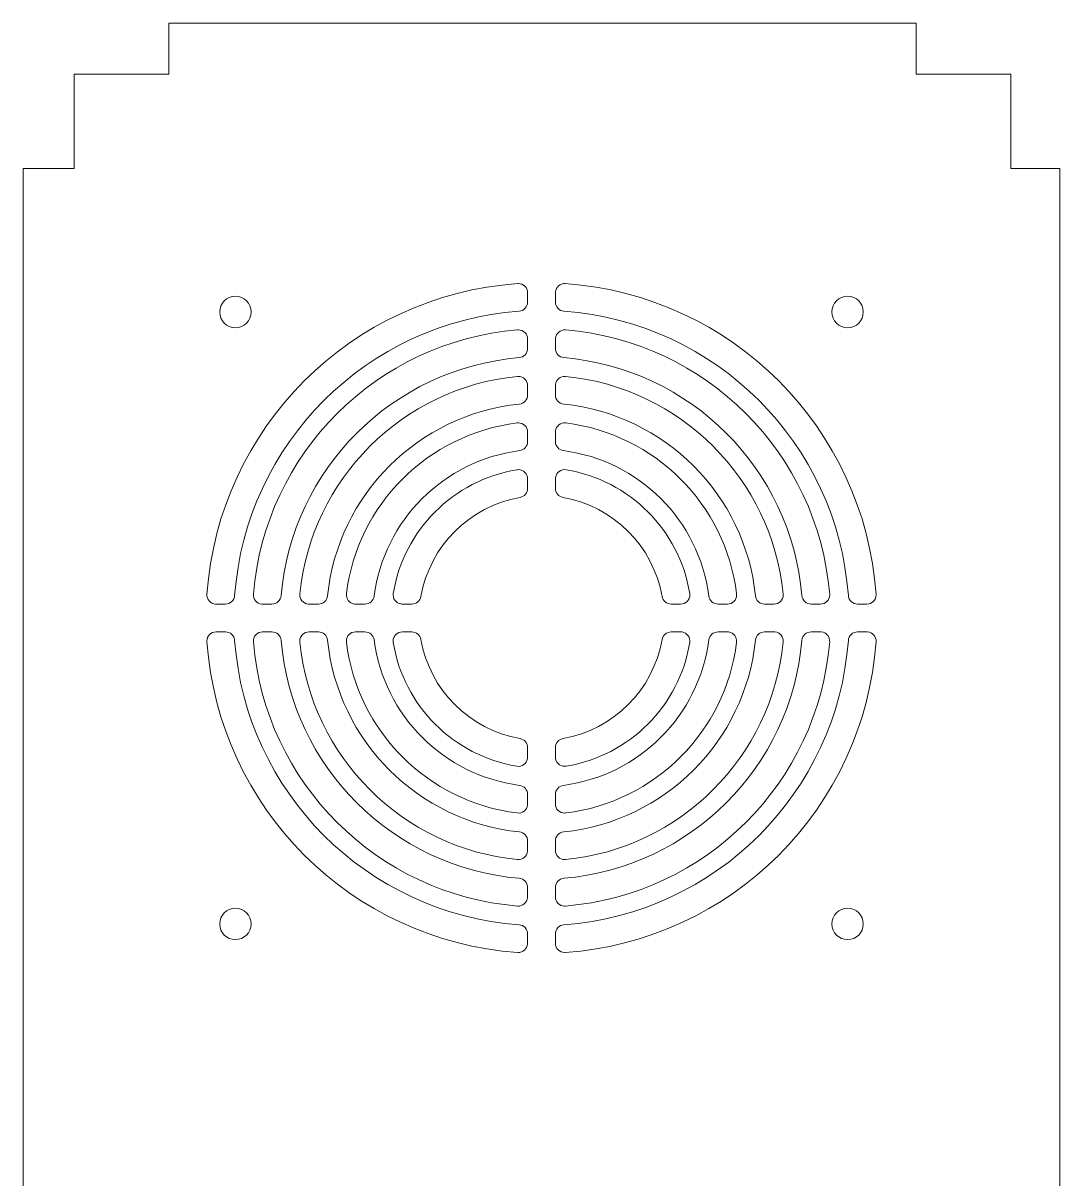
# Model space of a CAD drawing. Header units: millimetres. Extents: x 0 to 186, y -330 to 127.
# Drawn here: x -0.1 to 185.8, y -80.1 to 127.2 of the extents above; entities that cross this region are included whole.
import ezdxf

# ---------------------------------------------------------------- set-up
doc = ezdxf.new("R2010")
doc.units = ezdxf.units.MM
doc.header["$MEASUREMENT"] = 0
doc.layers.add('Layer 1', color=7, linetype='Continuous')

# ---------------------------------------------------------------- blocks, each defined once
blk = doc.blocks.new('block 3')
at = {"layer": 'Layer 1', "color": 7, "lineweight": 9}
blk.add_open_spline([(144.9, 75.36), (144.9, 76.91), (146.16, 78.17), (147.71, 78.17), (149.27, 78.17), (150.53, 76.91), (150.53, 75.36), (150.53, 73.8), (149.27, 72.54), (147.71, 72.54), (146.16, 72.54), (144.9, 73.8), (144.9, 75.36), (144.9, 75.36), (144.9, 75.36), (144.9, 75.36)], degree=3, knots=[0, 0, 0, 0, 1, 1, 1, 2, 2, 2, 3, 3, 3, 4, 4, 4, 5, 5, 5, 5], dxfattribs=at)
blk = doc.blocks.new('block 4')
at = {"layer": 'Layer 1', "color": 7, "lineweight": 9}
blk.add_open_spline([(35.12, 75.36), (35.12, 76.91), (36.38, 78.17), (37.94, 78.17), (39.49, 78.17), (40.75, 76.91), (40.75, 75.36), (40.75, 73.8), (39.49, 72.54), (37.94, 72.54), (36.38, 72.54), (35.12, 73.8), (35.12, 75.36), (35.12, 75.36), (35.12, 75.36), (35.12, 75.36)], degree=3, knots=[0, 0, 0, 0, 1, 1, 1, 2, 2, 2, 3, 3, 3, 4, 4, 4, 5, 5, 5, 5], dxfattribs=at)
blk = doc.blocks.new('block 5')
at = {"layer": 'Layer 1', "color": 7, "lineweight": 9}
blk.add_open_spline([(35.12, -34.42), (35.12, -32.86), (36.38, -31.6), (37.94, -31.6), (39.49, -31.6), (40.75, -32.86), (40.75, -34.42), (40.75, -35.97), (39.49, -37.23), (37.94, -37.23), (36.38, -37.23), (35.12, -35.97), (35.12, -34.42), (35.12, -34.42), (35.12, -34.42), (35.12, -34.42)], degree=3, knots=[0, 0, 0, 0, 1, 1, 1, 2, 2, 2, 3, 3, 3, 4, 4, 4, 5, 5, 5, 5], dxfattribs=at)
blk = doc.blocks.new('block 6')
at = {"layer": 'Layer 1', "color": 7, "lineweight": 9}
blk.add_open_spline([(144.9, -34.42), (144.9, -32.86), (146.16, -31.6), (147.71, -31.6), (149.27, -31.6), (150.53, -32.86), (150.53, -34.42), (150.53, -35.97), (149.27, -37.23), (147.71, -37.23), (146.16, -37.23), (144.9, -35.97), (144.9, -34.42), (144.9, -34.42), (144.9, -34.42), (144.9, -34.42)], degree=3, knots=[0, 0, 0, 0, 1, 1, 1, 2, 2, 2, 3, 3, 3, 4, 4, 4, 5, 5, 5, 5], dxfattribs=at)
blk = doc.blocks.new('block 7')
at = {"layer": 'Layer 1', "color": 7, "lineweight": 9}
blk.add_open_spline([(88.56, 80.46), (58.7, 78.34), (34.95, 54.59), (32.83, 24.74)], degree=3, dxfattribs=at)
blk = doc.blocks.new('block 8')
at = {"layer": 'Layer 1', "color": 7, "lineweight": 9}
blk.add_open_spline([(88.8, 75.49), (61.5, 73.49), (39.8, 51.79), (37.8, 24.5)], degree=3, dxfattribs=at)
blk = doc.blocks.new('block 9')
at = {"layer": 'Layer 1', "color": 7, "lineweight": 9}
blk.add_open_spline([(88.54, 72.14), (63.29, 70.05), (43.25, 50.01), (41.15, 24.76)], degree=3, dxfattribs=at)
blk = doc.blocks.new('block 10')
at = {"layer": 'Layer 1', "color": 7, "lineweight": 9}
blk.add_open_spline([(88.82, 67.17), (66.1, 65.22), (48.08, 47.2), (46.13, 24.48)], degree=3, dxfattribs=at)
blk = doc.blocks.new('block 11')
at = {"layer": 'Layer 1', "color": 7, "lineweight": 9}
blk.add_open_spline([(88.51, 63.81), (67.87, 61.75), (51.54, 45.42), (49.49, 24.78)], degree=3, dxfattribs=at)
blk = doc.blocks.new('block 12')
at = {"layer": 'Layer 1', "color": 7, "lineweight": 9}
blk.add_open_spline([(88.85, 58.83), (70.69, 56.95), (56.34, 42.6), (54.46, 24.45)], degree=3, dxfattribs=at)
blk = doc.blocks.new('block 13')
at = {"layer": 'Layer 1', "color": 7, "lineweight": 9}
blk.add_open_spline([(88.47, 55.45), (72.45, 53.46), (59.84, 40.84), (57.84, 24.82)], degree=3, dxfattribs=at)
blk = doc.blocks.new('block 14')
at = {"layer": 'Layer 1', "color": 7, "lineweight": 9}
blk.add_open_spline([(88.89, 50.49), (75.29, 48.7), (64.59, 38), (62.81, 24.4)], degree=3, dxfattribs=at)
blk = doc.blocks.new('block 15')
at = {"layer": 'Layer 1', "color": 7, "lineweight": 9}
blk.add_open_spline([(88.4, 47.06), (77.04, 45.17), (68.13, 36.26), (66.24, 24.89)], degree=3, dxfattribs=at)
blk = doc.blocks.new('block 16')
at = {"layer": 'Layer 1', "color": 7, "lineweight": 9}
blk.add_open_spline([(88.97, 42.1), (79.9, 40.49), (72.81, 33.39), (71.19, 24.33)], degree=3, dxfattribs=at)
blk = doc.blocks.new('block 17')
at = {"layer": 'Layer 1', "color": 7, "lineweight": 9}
blk.add_open_spline([(88.8, 75.49), (89.66, 75.55), (90.34, 76.28), (90.34, 77.15)], degree=3, dxfattribs=at)
blk = doc.blocks.new('block 18')
at = {"layer": 'Layer 1', "color": 7, "lineweight": 9}
blk.add_open_spline([(90.34, 78.81), (90.34, 79.73), (89.59, 80.47), (88.68, 80.47), (88.64, 80.47), (88.6, 80.47), (88.56, 80.46)], degree=3, knots=[0, 0, 0, 0, 1, 1, 1, 2, 2, 2, 2], dxfattribs=at)
blk = doc.blocks.new('block 19')
at = {"layer": 'Layer 1', "color": 7, "lineweight": 9}
blk.add_open_spline([(90.34, 70.49), (90.34, 71.4), (89.59, 72.15), (88.68, 72.15), (88.63, 72.15), (88.58, 72.14), (88.54, 72.14)], degree=3, knots=[0, 0, 0, 0, 1, 1, 1, 2, 2, 2, 2], dxfattribs=at)
blk = doc.blocks.new('block 20')
at = {"layer": 'Layer 1', "color": 7, "lineweight": 9}
blk.add_open_spline([(88.82, 67.17), (89.68, 67.24), (90.34, 67.96), (90.34, 68.82)], degree=3, dxfattribs=at)
blk = doc.blocks.new('block 21')
at = {"layer": 'Layer 1', "color": 7, "lineweight": 9}
blk.add_open_spline([(32.83, 24.74), (32.76, 23.82), (33.45, 23.03), (34.37, 22.96), (34.41, 22.96), (34.45, 22.96), (34.48, 22.96)], degree=3, knots=[0, 0, 0, 0, 1, 1, 1, 2, 2, 2, 2], dxfattribs=at)
blk = doc.blocks.new('block 22')
at = {"layer": 'Layer 1', "color": 7, "lineweight": 9}
blk.add_open_spline([(36.15, 22.96), (37.02, 22.96), (37.74, 23.63), (37.8, 24.5)], degree=3, dxfattribs=at)
blk = doc.blocks.new('block 23')
at = {"layer": 'Layer 1', "color": 7, "lineweight": 9}
blk.add_open_spline([(41.15, 24.76), (41.08, 23.84), (41.76, 23.04), (42.67, 22.96), (42.72, 22.96), (42.76, 22.96), (42.81, 22.96)], degree=3, knots=[0, 0, 0, 0, 1, 1, 1, 2, 2, 2, 2], dxfattribs=at)
blk = doc.blocks.new('block 24')
at = {"layer": 'Layer 1', "color": 7, "lineweight": 9}
blk.add_open_spline([(44.47, 22.96), (45.33, 22.96), (46.05, 23.62), (46.13, 24.48)], degree=3, dxfattribs=at)
blk = doc.blocks.new('block 25')
at = {"layer": 'Layer 1', "color": 7, "lineweight": 9}
blk.add_open_spline([(49.49, 24.78), (49.4, 23.87), (50.06, 23.06), (50.98, 22.97), (51.03, 22.96), (51.09, 22.96), (51.14, 22.96)], degree=3, knots=[0, 0, 0, 0, 1, 1, 1, 2, 2, 2, 2], dxfattribs=at)
blk = doc.blocks.new('block 26')
at = {"layer": 'Layer 1', "color": 7, "lineweight": 9}
blk.add_open_spline([(52.81, 22.96), (53.66, 22.96), (54.37, 23.6), (54.46, 24.45)], degree=3, dxfattribs=at)
blk = doc.blocks.new('block 27')
at = {"layer": 'Layer 1', "color": 7, "lineweight": 9}
blk.add_open_spline([(57.84, 24.82), (57.73, 23.91), (58.38, 23.08), (59.28, 22.97), (59.35, 22.96), (59.42, 22.96), (59.49, 22.96)], degree=3, knots=[0, 0, 0, 0, 1, 1, 1, 2, 2, 2, 2], dxfattribs=at)
blk = doc.blocks.new('block 28')
at = {"layer": 'Layer 1', "color": 7, "lineweight": 9}
blk.add_open_spline([(61.16, 22.96), (62, 22.96), (62.7, 23.58), (62.81, 24.4)], degree=3, dxfattribs=at)
blk = doc.blocks.new('block 29')
at = {"layer": 'Layer 1', "color": 7, "lineweight": 9}
blk.add_open_spline([(66.24, 24.89), (66.09, 23.99), (66.7, 23.13), (67.6, 22.98), (67.69, 22.97), (67.78, 22.96), (67.87, 22.96)], degree=3, knots=[0, 0, 0, 0, 1, 1, 1, 2, 2, 2, 2], dxfattribs=at)
blk = doc.blocks.new('block 30')
at = {"layer": 'Layer 1', "color": 7, "lineweight": 9}
blk.add_open_spline([(69.56, 22.96), (70.36, 22.96), (71.05, 23.54), (71.19, 24.33)], degree=3, dxfattribs=at)
blk = doc.blocks.new('block 31')
at = {"layer": 'Layer 1', "color": 7, "lineweight": 9}
blk.add_open_spline([(88.97, 42.1), (89.76, 42.24), (90.34, 42.93), (90.34, 43.74)], degree=3, dxfattribs=at)
blk = doc.blocks.new('block 32')
at = {"layer": 'Layer 1', "color": 7, "lineweight": 9}
blk.add_open_spline([(90.34, 45.42), (90.34, 46.34), (89.59, 47.08), (88.68, 47.08), (88.58, 47.08), (88.49, 47.07), (88.4, 47.06)], degree=3, knots=[0, 0, 0, 0, 1, 1, 1, 2, 2, 2, 2], dxfattribs=at)
blk = doc.blocks.new('block 33')
at = {"layer": 'Layer 1', "color": 7, "lineweight": 9}
blk.add_open_spline([(88.89, 50.49), (89.72, 50.59), (90.34, 51.3), (90.34, 52.13)], degree=3, dxfattribs=at)
blk = doc.blocks.new('block 34')
at = {"layer": 'Layer 1', "color": 7, "lineweight": 9}
blk.add_open_spline([(90.34, 53.8), (90.34, 54.72), (89.59, 55.46), (88.68, 55.46), (88.61, 55.46), (88.54, 55.46), (88.47, 55.45)], degree=3, knots=[0, 0, 0, 0, 1, 1, 1, 2, 2, 2, 2], dxfattribs=at)
blk = doc.blocks.new('block 35')
at = {"layer": 'Layer 1', "color": 7, "lineweight": 9}
blk.add_open_spline([(88.85, 58.83), (89.69, 58.92), (90.34, 59.64), (90.34, 60.49)], degree=3, dxfattribs=at)
blk = doc.blocks.new('block 36')
at = {"layer": 'Layer 1', "color": 7, "lineweight": 9}
blk.add_open_spline([(90.34, 62.15), (90.34, 63.07), (89.59, 63.81), (88.68, 63.81), (88.62, 63.81), (88.57, 63.81), (88.51, 63.81)], degree=3, knots=[0, 0, 0, 0, 1, 1, 1, 2, 2, 2, 2], dxfattribs=at)
blk = doc.blocks.new('block 37')
at = {"layer": 'Layer 1', "color": 7, "lineweight": 9}
blk.add_open_spline([(152.82, 24.74), (150.7, 54.59), (126.95, 78.34), (97.09, 80.46)], degree=3, dxfattribs=at)
blk = doc.blocks.new('block 38')
at = {"layer": 'Layer 1', "color": 7, "lineweight": 9}
blk.add_open_spline([(147.85, 24.5), (145.85, 51.79), (124.14, 73.49), (96.85, 75.49)], degree=3, dxfattribs=at)
blk = doc.blocks.new('block 39')
at = {"layer": 'Layer 1', "color": 7, "lineweight": 9}
blk.add_open_spline([(144.5, 24.76), (142.4, 50.01), (122.36, 70.05), (97.11, 72.14)], degree=3, dxfattribs=at)
blk = doc.blocks.new('block 40')
at = {"layer": 'Layer 1', "color": 7, "lineweight": 9}
blk.add_open_spline([(139.52, 24.48), (137.57, 47.2), (119.55, 65.22), (96.83, 67.17)], degree=3, dxfattribs=at)
blk = doc.blocks.new('block 41')
at = {"layer": 'Layer 1', "color": 7, "lineweight": 9}
blk.add_open_spline([(136.16, 24.78), (134.11, 45.42), (117.78, 61.75), (97.14, 63.81)], degree=3, dxfattribs=at)
blk = doc.blocks.new('block 42')
at = {"layer": 'Layer 1', "color": 7, "lineweight": 9}
blk.add_open_spline([(131.19, 24.45), (129.31, 42.6), (114.96, 56.95), (96.8, 58.83)], degree=3, dxfattribs=at)
blk = doc.blocks.new('block 43')
at = {"layer": 'Layer 1', "color": 7, "lineweight": 9}
blk.add_open_spline([(127.81, 24.82), (125.81, 40.84), (113.2, 53.46), (97.18, 55.45)], degree=3, dxfattribs=at)
blk = doc.blocks.new('block 44')
at = {"layer": 'Layer 1', "color": 7, "lineweight": 9}
blk.add_open_spline([(122.84, 24.4), (121.06, 38), (110.36, 48.7), (96.76, 50.49)], degree=3, dxfattribs=at)
blk = doc.blocks.new('block 45')
at = {"layer": 'Layer 1', "color": 7, "lineweight": 9}
blk.add_open_spline([(119.41, 24.89), (117.52, 36.26), (108.61, 45.17), (97.25, 47.06)], degree=3, dxfattribs=at)
blk = doc.blocks.new('block 46')
at = {"layer": 'Layer 1', "color": 7, "lineweight": 9}
blk.add_open_spline([(114.46, 24.33), (112.84, 33.39), (105.75, 40.49), (96.68, 42.1)], degree=3, dxfattribs=at)
blk = doc.blocks.new('block 47')
at = {"layer": 'Layer 1', "color": 7, "lineweight": 9}
blk.add_open_spline([(147.85, 24.5), (147.91, 23.63), (148.63, 22.96), (149.5, 22.96)], degree=3, dxfattribs=at)
blk = doc.blocks.new('block 48')
at = {"layer": 'Layer 1', "color": 7, "lineweight": 9}
blk.add_open_spline([(151.16, 22.96), (152.08, 22.96), (152.82, 23.7), (152.82, 24.62), (152.82, 24.66), (152.82, 24.7), (152.82, 24.74)], degree=3, knots=[0, 0, 0, 0, 1, 1, 1, 2, 2, 2, 2], dxfattribs=at)
blk = doc.blocks.new('block 49')
at = {"layer": 'Layer 1', "color": 7, "lineweight": 9}
blk.add_open_spline([(142.84, 22.96), (143.76, 22.96), (144.5, 23.7), (144.5, 24.62), (144.5, 24.66), (144.5, 24.71), (144.5, 24.76)], degree=3, knots=[0, 0, 0, 0, 1, 1, 1, 2, 2, 2, 2], dxfattribs=at)
blk = doc.blocks.new('block 50')
at = {"layer": 'Layer 1', "color": 7, "lineweight": 9}
blk.add_open_spline([(139.52, 24.48), (139.6, 23.62), (140.31, 22.96), (141.18, 22.96)], degree=3, dxfattribs=at)
blk = doc.blocks.new('block 51')
at = {"layer": 'Layer 1', "color": 7, "lineweight": 9}
blk.add_open_spline([(97.09, 80.46), (96.18, 80.53), (95.38, 79.84), (95.32, 78.93), (95.32, 78.89), (95.31, 78.85), (95.31, 78.81)], degree=3, knots=[0, 0, 0, 0, 1, 1, 1, 2, 2, 2, 2], dxfattribs=at)
blk = doc.blocks.new('block 52')
at = {"layer": 'Layer 1', "color": 7, "lineweight": 9}
blk.add_open_spline([(95.31, 77.15), (95.31, 76.28), (95.99, 75.55), (96.85, 75.49)], degree=3, dxfattribs=at)
blk = doc.blocks.new('block 53')
at = {"layer": 'Layer 1', "color": 7, "lineweight": 9}
blk.add_open_spline([(97.11, 72.14), (96.2, 72.22), (95.4, 71.54), (95.32, 70.62), (95.32, 70.58), (95.31, 70.53), (95.31, 70.49)], degree=3, knots=[0, 0, 0, 0, 1, 1, 1, 2, 2, 2, 2], dxfattribs=at)
blk = doc.blocks.new('block 54')
at = {"layer": 'Layer 1', "color": 7, "lineweight": 9}
blk.add_open_spline([(95.31, 68.82), (95.31, 67.96), (95.97, 67.24), (96.83, 67.17)], degree=3, dxfattribs=at)
blk = doc.blocks.new('block 55')
at = {"layer": 'Layer 1', "color": 7, "lineweight": 9}
blk.add_open_spline([(97.14, 63.81), (96.23, 63.9), (95.41, 63.23), (95.32, 62.32), (95.32, 62.26), (95.31, 62.21), (95.31, 62.15)], degree=3, knots=[0, 0, 0, 0, 1, 1, 1, 2, 2, 2, 2], dxfattribs=at)
blk = doc.blocks.new('block 56')
at = {"layer": 'Layer 1', "color": 7, "lineweight": 9}
blk.add_open_spline([(95.31, 60.49), (95.31, 59.64), (95.96, 58.92), (96.8, 58.83)], degree=3, dxfattribs=at)
blk = doc.blocks.new('block 57')
at = {"layer": 'Layer 1', "color": 7, "lineweight": 9}
blk.add_open_spline([(97.18, 55.45), (96.27, 55.56), (95.44, 54.92), (95.33, 54.01), (95.32, 53.94), (95.31, 53.87), (95.31, 53.8)], degree=3, knots=[0, 0, 0, 0, 1, 1, 1, 2, 2, 2, 2], dxfattribs=at)
blk = doc.blocks.new('block 58')
at = {"layer": 'Layer 1', "color": 7, "lineweight": 9}
blk.add_open_spline([(95.31, 52.13), (95.31, 51.3), (95.93, 50.59), (96.76, 50.49)], degree=3, dxfattribs=at)
blk = doc.blocks.new('block 59')
at = {"layer": 'Layer 1', "color": 7, "lineweight": 9}
blk.add_open_spline([(97.25, 47.06), (96.34, 47.21), (95.49, 46.6), (95.34, 45.69), (95.32, 45.6), (95.31, 45.51), (95.31, 45.42)], degree=3, knots=[0, 0, 0, 0, 1, 1, 1, 2, 2, 2, 2], dxfattribs=at)
blk = doc.blocks.new('block 60')
at = {"layer": 'Layer 1', "color": 7, "lineweight": 9}
blk.add_open_spline([(95.31, 43.74), (95.31, 42.93), (95.89, 42.24), (96.68, 42.1)], degree=3, dxfattribs=at)
blk = doc.blocks.new('block 61')
at = {"layer": 'Layer 1', "color": 7, "lineweight": 9}
blk.add_open_spline([(114.46, 24.33), (114.6, 23.54), (115.29, 22.96), (116.09, 22.96)], degree=3, dxfattribs=at)
blk = doc.blocks.new('block 62')
at = {"layer": 'Layer 1', "color": 7, "lineweight": 9}
blk.add_open_spline([(117.78, 22.96), (118.69, 22.96), (119.44, 23.7), (119.44, 24.62), (119.44, 24.71), (119.43, 24.8), (119.41, 24.89)], degree=3, knots=[0, 0, 0, 0, 1, 1, 1, 2, 2, 2, 2], dxfattribs=at)
blk = doc.blocks.new('block 63')
at = {"layer": 'Layer 1', "color": 7, "lineweight": 9}
blk.add_open_spline([(122.84, 24.4), (122.95, 23.58), (123.65, 22.96), (124.49, 22.96)], degree=3, dxfattribs=at)
blk = doc.blocks.new('block 64')
at = {"layer": 'Layer 1', "color": 7, "lineweight": 9}
blk.add_open_spline([(126.16, 22.96), (127.08, 22.96), (127.82, 23.7), (127.82, 24.62), (127.82, 24.69), (127.82, 24.76), (127.81, 24.82)], degree=3, knots=[0, 0, 0, 0, 1, 1, 1, 2, 2, 2, 2], dxfattribs=at)
blk = doc.blocks.new('block 65')
at = {"layer": 'Layer 1', "color": 7, "lineweight": 9}
blk.add_open_spline([(131.19, 24.45), (131.28, 23.6), (131.99, 22.96), (132.84, 22.96)], degree=3, dxfattribs=at)
blk = doc.blocks.new('block 66')
at = {"layer": 'Layer 1', "color": 7, "lineweight": 9}
blk.add_open_spline([(134.51, 22.96), (135.43, 22.96), (136.17, 23.7), (136.17, 24.62), (136.17, 24.67), (136.17, 24.73), (136.16, 24.78)], degree=3, knots=[0, 0, 0, 0, 1, 1, 1, 2, 2, 2, 2], dxfattribs=at)
blk = doc.blocks.new('block 67')
at = {"layer": 'Layer 1', "color": 7, "lineweight": 9}
blk.add_open_spline([(97.09, -39.53), (126.95, -37.4), (150.7, -13.65), (152.82, 16.2)], degree=3, dxfattribs=at)
blk = doc.blocks.new('block 68')
at = {"layer": 'Layer 1', "color": 7, "lineweight": 9}
blk.add_open_spline([(96.85, -34.55), (124.14, -32.55), (145.85, -10.85), (147.85, 16.44)], degree=3, dxfattribs=at)
blk = doc.blocks.new('block 69')
at = {"layer": 'Layer 1', "color": 7, "lineweight": 9}
blk.add_open_spline([(97.11, -31.2), (122.36, -29.11), (142.4, -9.07), (144.5, 16.18)], degree=3, dxfattribs=at)
blk = doc.blocks.new('block 70')
at = {"layer": 'Layer 1', "color": 7, "lineweight": 9}
blk.add_open_spline([(96.83, -26.23), (119.55, -24.28), (137.57, -6.26), (139.52, 16.46)], degree=3, dxfattribs=at)
blk = doc.blocks.new('block 71')
at = {"layer": 'Layer 1', "color": 7, "lineweight": 9}
blk.add_open_spline([(97.14, -22.87), (117.78, -20.81), (134.11, -4.49), (136.16, 16.16)], degree=3, dxfattribs=at)
blk = doc.blocks.new('block 72')
at = {"layer": 'Layer 1', "color": 7, "lineweight": 9}
blk.add_open_spline([(96.8, -17.9), (114.96, -16.01), (129.31, -1.66), (131.19, 16.49)], degree=3, dxfattribs=at)
blk = doc.blocks.new('block 73')
at = {"layer": 'Layer 1', "color": 7, "lineweight": 9}
blk.add_open_spline([(97.18, -14.51), (113.2, -12.52), (125.81, 0.1), (127.81, 16.11)], degree=3, dxfattribs=at)
blk = doc.blocks.new('block 74')
at = {"layer": 'Layer 1', "color": 7, "lineweight": 9}
blk.add_open_spline([(96.76, -9.55), (110.36, -7.76), (121.06, 2.94), (122.84, 16.54)], degree=3, dxfattribs=at)
blk = doc.blocks.new('block 75')
at = {"layer": 'Layer 1', "color": 7, "lineweight": 9}
blk.add_open_spline([(97.25, -6.12), (108.61, -4.23), (117.52, 4.68), (119.41, 16.05)], degree=3, dxfattribs=at)
blk = doc.blocks.new('block 76')
at = {"layer": 'Layer 1', "color": 7, "lineweight": 9}
blk.add_open_spline([(96.68, -1.16), (105.75, 0.45), (112.84, 7.55), (114.46, 16.61)], degree=3, dxfattribs=at)
blk = doc.blocks.new('block 77')
at = {"layer": 'Layer 1', "color": 7, "lineweight": 9}
blk.add_open_spline([(96.85, -34.55), (95.99, -34.62), (95.31, -35.34), (95.31, -36.21)], degree=3, dxfattribs=at)
blk = doc.blocks.new('block 78')
at = {"layer": 'Layer 1', "color": 7, "lineweight": 9}
blk.add_open_spline([(95.31, -37.87), (95.31, -38.79), (96.06, -39.53), (96.97, -39.53), (97.01, -39.53), (97.05, -39.53), (97.09, -39.53)], degree=3, knots=[0, 0, 0, 0, 1, 1, 1, 2, 2, 2, 2], dxfattribs=at)
blk = doc.blocks.new('block 79')
at = {"layer": 'Layer 1', "color": 7, "lineweight": 9}
blk.add_open_spline([(95.31, -29.55), (95.31, -30.46), (96.06, -31.21), (96.97, -31.21), (97.02, -31.21), (97.07, -31.21), (97.11, -31.2)], degree=3, knots=[0, 0, 0, 0, 1, 1, 1, 2, 2, 2, 2], dxfattribs=at)
blk = doc.blocks.new('block 80')
at = {"layer": 'Layer 1', "color": 7, "lineweight": 9}
blk.add_open_spline([(96.83, -26.23), (95.97, -26.3), (95.31, -27.02), (95.31, -27.88)], degree=3, dxfattribs=at)
blk = doc.blocks.new('block 81')
at = {"layer": 'Layer 1', "color": 7, "lineweight": 9}
blk.add_open_spline([(152.82, 16.2), (152.89, 17.12), (152.2, 17.91), (151.28, 17.98), (151.24, 17.98), (151.2, 17.98), (151.16, 17.98)], degree=3, knots=[0, 0, 0, 0, 1, 1, 1, 2, 2, 2, 2], dxfattribs=at)
blk = doc.blocks.new('block 82')
at = {"layer": 'Layer 1', "color": 7, "lineweight": 9}
blk.add_open_spline([(149.5, 17.98), (148.63, 17.98), (147.91, 17.31), (147.85, 16.44)], degree=3, dxfattribs=at)
blk = doc.blocks.new('block 83')
at = {"layer": 'Layer 1', "color": 7, "lineweight": 9}
blk.add_open_spline([(144.5, 16.18), (144.57, 17.1), (143.89, 17.9), (142.98, 17.97), (142.93, 17.98), (142.89, 17.98), (142.84, 17.98)], degree=3, knots=[0, 0, 0, 0, 1, 1, 1, 2, 2, 2, 2], dxfattribs=at)
blk = doc.blocks.new('block 84')
at = {"layer": 'Layer 1', "color": 7, "lineweight": 9}
blk.add_open_spline([(141.18, 17.98), (140.31, 17.98), (139.6, 17.32), (139.52, 16.46)], degree=3, dxfattribs=at)
blk = doc.blocks.new('block 85')
at = {"layer": 'Layer 1', "color": 7, "lineweight": 9}
blk.add_open_spline([(136.16, 16.16), (136.25, 17.07), (135.59, 17.88), (134.67, 17.97), (134.62, 17.98), (134.56, 17.98), (134.51, 17.98)], degree=3, knots=[0, 0, 0, 0, 1, 1, 1, 2, 2, 2, 2], dxfattribs=at)
blk = doc.blocks.new('block 86')
at = {"layer": 'Layer 1', "color": 7, "lineweight": 9}
blk.add_open_spline([(132.84, 17.98), (131.99, 17.98), (131.28, 17.34), (131.19, 16.49)], degree=3, dxfattribs=at)
blk = doc.blocks.new('block 87')
at = {"layer": 'Layer 1', "color": 7, "lineweight": 9}
blk.add_open_spline([(127.81, 16.11), (127.92, 17.02), (127.27, 17.85), (126.36, 17.97), (126.3, 17.98), (126.23, 17.98), (126.16, 17.98)], degree=3, knots=[0, 0, 0, 0, 1, 1, 1, 2, 2, 2, 2], dxfattribs=at)
blk = doc.blocks.new('block 88')
at = {"layer": 'Layer 1', "color": 7, "lineweight": 9}
blk.add_open_spline([(124.49, 17.98), (123.65, 17.98), (122.95, 17.36), (122.84, 16.54)], degree=3, dxfattribs=at)
blk = doc.blocks.new('block 89')
at = {"layer": 'Layer 1', "color": 7, "lineweight": 9}
blk.add_open_spline([(119.41, 16.05), (119.56, 16.95), (118.95, 17.81), (118.05, 17.96), (117.96, 17.97), (117.87, 17.98), (117.78, 17.98)], degree=3, knots=[0, 0, 0, 0, 1, 1, 1, 2, 2, 2, 2], dxfattribs=at)
blk = doc.blocks.new('block 90')
at = {"layer": 'Layer 1', "color": 7, "lineweight": 9}
blk.add_open_spline([(116.09, 17.98), (115.29, 17.98), (114.6, 17.4), (114.46, 16.61)], degree=3, dxfattribs=at)
blk = doc.blocks.new('block 91')
at = {"layer": 'Layer 1', "color": 7, "lineweight": 9}
blk.add_open_spline([(96.68, -1.16), (95.89, -1.31), (95.31, -1.99), (95.31, -2.8)], degree=3, dxfattribs=at)
blk = doc.blocks.new('block 92')
at = {"layer": 'Layer 1', "color": 7, "lineweight": 9}
blk.add_open_spline([(95.31, -4.48), (95.31, -5.4), (96.06, -6.14), (96.97, -6.14), (97.07, -6.14), (97.16, -6.13), (97.25, -6.12)], degree=3, knots=[0, 0, 0, 0, 1, 1, 1, 2, 2, 2, 2], dxfattribs=at)
blk = doc.blocks.new('block 93')
at = {"layer": 'Layer 1', "color": 7, "lineweight": 9}
blk.add_open_spline([(96.76, -9.55), (95.93, -9.66), (95.31, -10.36), (95.31, -11.19)], degree=3, dxfattribs=at)
blk = doc.blocks.new('block 94')
at = {"layer": 'Layer 1', "color": 7, "lineweight": 9}
blk.add_open_spline([(95.31, -12.87), (95.31, -13.78), (96.06, -14.53), (96.97, -14.53), (97.04, -14.53), (97.11, -14.52), (97.18, -14.51)], degree=3, knots=[0, 0, 0, 0, 1, 1, 1, 2, 2, 2, 2], dxfattribs=at)
blk = doc.blocks.new('block 95')
at = {"layer": 'Layer 1', "color": 7, "lineweight": 9}
blk.add_open_spline([(96.8, -17.9), (95.96, -17.98), (95.31, -18.7), (95.31, -19.55)], degree=3, dxfattribs=at)
blk = doc.blocks.new('block 96')
at = {"layer": 'Layer 1', "color": 7, "lineweight": 9}
blk.add_open_spline([(95.31, -21.22), (95.31, -22.13), (96.06, -22.88), (96.97, -22.88), (97.03, -22.88), (97.08, -22.87), (97.14, -22.87)], degree=3, knots=[0, 0, 0, 0, 1, 1, 1, 2, 2, 2, 2], dxfattribs=at)
blk = doc.blocks.new('block 97')
at = {"layer": 'Layer 1', "color": 7, "lineweight": 9}
blk.add_open_spline([(32.83, 16.2), (34.95, -13.65), (58.7, -37.4), (88.56, -39.53)], degree=3, dxfattribs=at)
blk = doc.blocks.new('block 98')
at = {"layer": 'Layer 1', "color": 7, "lineweight": 9}
blk.add_open_spline([(37.8, 16.44), (39.8, -10.85), (61.5, -32.55), (88.8, -34.55)], degree=3, dxfattribs=at)
blk = doc.blocks.new('block 99')
at = {"layer": 'Layer 1', "color": 7, "lineweight": 9}
blk.add_open_spline([(41.15, 16.18), (43.25, -9.07), (63.29, -29.11), (88.54, -31.2)], degree=3, dxfattribs=at)
blk = doc.blocks.new('block 100')
at = {"layer": 'Layer 1', "color": 7, "lineweight": 9}
blk.add_open_spline([(46.13, 16.46), (48.08, -6.26), (66.1, -24.28), (88.82, -26.23)], degree=3, dxfattribs=at)
blk = doc.blocks.new('block 101')
at = {"layer": 'Layer 1', "color": 7, "lineweight": 9}
blk.add_open_spline([(49.49, 16.16), (51.54, -4.49), (67.87, -20.81), (88.51, -22.87)], degree=3, dxfattribs=at)
blk = doc.blocks.new('block 102')
at = {"layer": 'Layer 1', "color": 7, "lineweight": 9}
blk.add_open_spline([(54.46, 16.49), (56.34, -1.66), (70.69, -16.01), (88.85, -17.9)], degree=3, dxfattribs=at)
blk = doc.blocks.new('block 103')
at = {"layer": 'Layer 1', "color": 7, "lineweight": 9}
blk.add_open_spline([(57.84, 16.11), (59.84, 0.1), (72.45, -12.52), (88.47, -14.51)], degree=3, dxfattribs=at)
blk = doc.blocks.new('block 104')
at = {"layer": 'Layer 1', "color": 7, "lineweight": 9}
blk.add_open_spline([(62.81, 16.54), (64.59, 2.94), (75.29, -7.76), (88.89, -9.55)], degree=3, dxfattribs=at)
blk = doc.blocks.new('block 105')
at = {"layer": 'Layer 1', "color": 7, "lineweight": 9}
blk.add_open_spline([(66.24, 16.05), (68.13, 4.68), (77.04, -4.23), (88.4, -6.12)], degree=3, dxfattribs=at)
blk = doc.blocks.new('block 106')
at = {"layer": 'Layer 1', "color": 7, "lineweight": 9}
blk.add_open_spline([(71.19, 16.61), (72.81, 7.55), (79.9, 0.45), (88.97, -1.16)], degree=3, dxfattribs=at)
blk = doc.blocks.new('block 107')
at = {"layer": 'Layer 1', "color": 7, "lineweight": 9}
blk.add_open_spline([(37.8, 16.44), (37.74, 17.31), (37.02, 17.98), (36.15, 17.98)], degree=3, dxfattribs=at)
blk = doc.blocks.new('block 108')
at = {"layer": 'Layer 1', "color": 7, "lineweight": 9}
blk.add_open_spline([(34.48, 17.98), (33.57, 17.98), (32.82, 17.24), (32.82, 16.32), (32.82, 16.28), (32.83, 16.24), (32.83, 16.2)], degree=3, knots=[0, 0, 0, 0, 1, 1, 1, 2, 2, 2, 2], dxfattribs=at)
blk = doc.blocks.new('block 109')
at = {"layer": 'Layer 1', "color": 7, "lineweight": 9}
blk.add_open_spline([(42.81, 17.98), (41.89, 17.98), (41.15, 17.24), (41.15, 16.32), (41.15, 16.27), (41.15, 16.23), (41.15, 16.18)], degree=3, knots=[0, 0, 0, 0, 1, 1, 1, 2, 2, 2, 2], dxfattribs=at)
blk = doc.blocks.new('block 110')
at = {"layer": 'Layer 1', "color": 7, "lineweight": 9}
blk.add_open_spline([(46.13, 16.46), (46.05, 17.32), (45.33, 17.98), (44.47, 17.98)], degree=3, dxfattribs=at)
blk = doc.blocks.new('block 111')
at = {"layer": 'Layer 1', "color": 7, "lineweight": 9}
blk.add_open_spline([(88.56, -39.53), (89.47, -39.59), (90.27, -38.9), (90.33, -37.99), (90.33, -37.95), (90.34, -37.91), (90.34, -37.87)], degree=3, knots=[0, 0, 0, 0, 1, 1, 1, 2, 2, 2, 2], dxfattribs=at)
blk = doc.blocks.new('block 112')
at = {"layer": 'Layer 1', "color": 7, "lineweight": 9}
blk.add_open_spline([(90.34, -36.21), (90.34, -35.34), (89.66, -34.62), (88.8, -34.55)], degree=3, dxfattribs=at)
blk = doc.blocks.new('block 113')
at = {"layer": 'Layer 1', "color": 7, "lineweight": 9}
blk.add_open_spline([(88.54, -31.2), (89.45, -31.28), (90.25, -30.6), (90.33, -29.69), (90.33, -29.64), (90.34, -29.59), (90.34, -29.55)], degree=3, knots=[0, 0, 0, 0, 1, 1, 1, 2, 2, 2, 2], dxfattribs=at)
blk = doc.blocks.new('block 114')
at = {"layer": 'Layer 1', "color": 7, "lineweight": 9}
blk.add_open_spline([(90.34, -27.88), (90.34, -27.02), (89.68, -26.3), (88.82, -26.23)], degree=3, dxfattribs=at)
blk = doc.blocks.new('block 115')
at = {"layer": 'Layer 1', "color": 7, "lineweight": 9}
blk.add_open_spline([(88.51, -22.87), (89.42, -22.96), (90.24, -22.29), (90.33, -21.38), (90.33, -21.33), (90.34, -21.27), (90.34, -21.22)], degree=3, knots=[0, 0, 0, 0, 1, 1, 1, 2, 2, 2, 2], dxfattribs=at)
blk = doc.blocks.new('block 116')
at = {"layer": 'Layer 1', "color": 7, "lineweight": 9}
blk.add_open_spline([(90.34, -19.55), (90.34, -18.7), (89.69, -17.98), (88.85, -17.9)], degree=3, dxfattribs=at)
blk = doc.blocks.new('block 117')
at = {"layer": 'Layer 1', "color": 7, "lineweight": 9}
blk.add_open_spline([(88.47, -14.51), (89.38, -14.63), (90.21, -13.98), (90.32, -13.07), (90.33, -13), (90.34, -12.93), (90.34, -12.87)], degree=3, knots=[0, 0, 0, 0, 1, 1, 1, 2, 2, 2, 2], dxfattribs=at)
blk = doc.blocks.new('block 118')
at = {"layer": 'Layer 1', "color": 7, "lineweight": 9}
blk.add_open_spline([(90.34, -11.19), (90.34, -10.36), (89.72, -9.66), (88.89, -9.55)], degree=3, dxfattribs=at)
blk = doc.blocks.new('block 119')
at = {"layer": 'Layer 1', "color": 7, "lineweight": 9}
blk.add_open_spline([(88.4, -6.12), (89.31, -6.27), (90.16, -5.66), (90.31, -4.75), (90.33, -4.66), (90.34, -4.57), (90.34, -4.48)], degree=3, knots=[0, 0, 0, 0, 1, 1, 1, 2, 2, 2, 2], dxfattribs=at)
blk = doc.blocks.new('block 120')
at = {"layer": 'Layer 1', "color": 7, "lineweight": 9}
blk.add_open_spline([(90.34, -2.8), (90.34, -1.99), (89.76, -1.31), (88.97, -1.16)], degree=3, dxfattribs=at)
blk = doc.blocks.new('block 121')
at = {"layer": 'Layer 1', "color": 7, "lineweight": 9}
blk.add_open_spline([(71.19, 16.61), (71.05, 17.4), (70.36, 17.98), (69.56, 17.98)], degree=3, dxfattribs=at)
blk = doc.blocks.new('block 122')
at = {"layer": 'Layer 1', "color": 7, "lineweight": 9}
blk.add_open_spline([(67.87, 17.98), (66.96, 17.98), (66.21, 17.24), (66.21, 16.32), (66.21, 16.23), (66.22, 16.14), (66.24, 16.05)], degree=3, knots=[0, 0, 0, 0, 1, 1, 1, 2, 2, 2, 2], dxfattribs=at)
blk = doc.blocks.new('block 123')
at = {"layer": 'Layer 1', "color": 7, "lineweight": 9}
blk.add_open_spline([(62.81, 16.54), (62.7, 17.36), (62, 17.98), (61.16, 17.98)], degree=3, dxfattribs=at)
blk = doc.blocks.new('block 124')
at = {"layer": 'Layer 1', "color": 7, "lineweight": 9}
blk.add_open_spline([(59.49, 17.98), (58.57, 17.98), (57.83, 17.24), (57.83, 16.32), (57.83, 16.25), (57.83, 16.18), (57.84, 16.11)], degree=3, knots=[0, 0, 0, 0, 1, 1, 1, 2, 2, 2, 2], dxfattribs=at)
blk = doc.blocks.new('block 125')
at = {"layer": 'Layer 1', "color": 7, "lineweight": 9}
blk.add_open_spline([(54.46, 16.49), (54.37, 17.34), (53.66, 17.98), (52.81, 17.98)], degree=3, dxfattribs=at)
blk = doc.blocks.new('block 126')
at = {"layer": 'Layer 1', "color": 7, "lineweight": 9}
blk.add_open_spline([(51.14, 17.98), (50.22, 17.98), (49.48, 17.24), (49.48, 16.32), (49.48, 16.27), (49.48, 16.21), (49.49, 16.16)], degree=3, knots=[0, 0, 0, 0, 1, 1, 1, 2, 2, 2, 2], dxfattribs=at)
blk = doc.blocks.new('block 127')
at = {"layer": 'Layer 1', "color": 7, "lineweight": 9}
blk.add_lwpolyline([(69.56, 22.96), (67.87, 22.96)], dxfattribs=at)
blk = doc.blocks.new('block 128')
at = {"layer": 'Layer 1', "color": 7, "lineweight": 9}
blk.add_lwpolyline([(90.34, 43.74), (90.34, 45.42)], dxfattribs=at)
blk = doc.blocks.new('block 129')
at = {"layer": 'Layer 1', "color": 7, "lineweight": 9}
blk.add_lwpolyline([(90.34, 52.13), (90.34, 53.8)], dxfattribs=at)
blk = doc.blocks.new('block 130')
at = {"layer": 'Layer 1', "color": 7, "lineweight": 9}
blk.add_lwpolyline([(90.34, 60.49), (90.34, 62.15)], dxfattribs=at)
blk = doc.blocks.new('block 131')
at = {"layer": 'Layer 1', "color": 7, "lineweight": 9}
blk.add_lwpolyline([(90.34, 68.82), (90.34, 70.49)], dxfattribs=at)
blk = doc.blocks.new('block 132')
at = {"layer": 'Layer 1', "color": 7, "lineweight": 9}
blk.add_lwpolyline([(90.34, 77.15), (90.34, 78.81)], dxfattribs=at)
blk = doc.blocks.new('block 133')
at = {"layer": 'Layer 1', "color": 7, "lineweight": 9}
blk.add_lwpolyline([(36.15, 22.96), (34.48, 22.96)], dxfattribs=at)
blk = doc.blocks.new('block 134')
at = {"layer": 'Layer 1', "color": 7, "lineweight": 9}
blk.add_lwpolyline([(44.47, 22.96), (42.81, 22.96)], dxfattribs=at)
blk = doc.blocks.new('block 135')
at = {"layer": 'Layer 1', "color": 7, "lineweight": 9}
blk.add_lwpolyline([(52.81, 22.96), (51.14, 22.96)], dxfattribs=at)
blk = doc.blocks.new('block 136')
at = {"layer": 'Layer 1', "color": 7, "lineweight": 9}
blk.add_lwpolyline([(61.16, 22.96), (59.49, 22.96)], dxfattribs=at)
blk = doc.blocks.new('block 137')
at = {"layer": 'Layer 1', "color": 7, "lineweight": 9}
blk.add_lwpolyline([(95.31, 43.74), (95.31, 45.42)], dxfattribs=at)
blk = doc.blocks.new('block 138')
at = {"layer": 'Layer 1', "color": 7, "lineweight": 9}
blk.add_lwpolyline([(116.09, 22.96), (117.78, 22.96)], dxfattribs=at)
blk = doc.blocks.new('block 139')
at = {"layer": 'Layer 1', "color": 7, "lineweight": 9}
blk.add_lwpolyline([(124.49, 22.96), (126.16, 22.96)], dxfattribs=at)
blk = doc.blocks.new('block 140')
at = {"layer": 'Layer 1', "color": 7, "lineweight": 9}
blk.add_lwpolyline([(132.84, 22.96), (134.51, 22.96)], dxfattribs=at)
blk = doc.blocks.new('block 141')
at = {"layer": 'Layer 1', "color": 7, "lineweight": 9}
blk.add_lwpolyline([(141.18, 22.96), (142.84, 22.96)], dxfattribs=at)
blk = doc.blocks.new('block 142')
at = {"layer": 'Layer 1', "color": 7, "lineweight": 9}
blk.add_lwpolyline([(149.5, 22.96), (151.16, 22.96)], dxfattribs=at)
blk = doc.blocks.new('block 143')
at = {"layer": 'Layer 1', "color": 7, "lineweight": 9}
blk.add_lwpolyline([(95.31, 77.15), (95.31, 78.81)], dxfattribs=at)
blk = doc.blocks.new('block 144')
at = {"layer": 'Layer 1', "color": 7, "lineweight": 9}
blk.add_lwpolyline([(95.31, 68.82), (95.31, 70.49)], dxfattribs=at)
blk = doc.blocks.new('block 145')
at = {"layer": 'Layer 1', "color": 7, "lineweight": 9}
blk.add_lwpolyline([(95.31, 60.49), (95.31, 62.15)], dxfattribs=at)
blk = doc.blocks.new('block 146')
at = {"layer": 'Layer 1', "color": 7, "lineweight": 9}
blk.add_lwpolyline([(95.31, 52.13), (95.31, 53.8)], dxfattribs=at)
blk = doc.blocks.new('block 147')
at = {"layer": 'Layer 1', "color": 7, "lineweight": 9}
blk.add_lwpolyline([(116.09, 17.98), (117.78, 17.98)], dxfattribs=at)
blk = doc.blocks.new('block 148')
at = {"layer": 'Layer 1', "color": 7, "lineweight": 9}
blk.add_lwpolyline([(95.31, -2.8), (95.31, -4.48)], dxfattribs=at)
blk = doc.blocks.new('block 149')
at = {"layer": 'Layer 1', "color": 7, "lineweight": 9}
blk.add_lwpolyline([(95.31, -11.19), (95.31, -12.87)], dxfattribs=at)
blk = doc.blocks.new('block 150')
at = {"layer": 'Layer 1', "color": 7, "lineweight": 9}
blk.add_lwpolyline([(95.31, -19.55), (95.31, -21.22)], dxfattribs=at)
blk = doc.blocks.new('block 151')
at = {"layer": 'Layer 1', "color": 7, "lineweight": 9}
blk.add_lwpolyline([(95.31, -27.88), (95.31, -29.55)], dxfattribs=at)
blk = doc.blocks.new('block 152')
at = {"layer": 'Layer 1', "color": 7, "lineweight": 9}
blk.add_lwpolyline([(95.31, -36.21), (95.31, -37.87)], dxfattribs=at)
blk = doc.blocks.new('block 153')
at = {"layer": 'Layer 1', "color": 7, "lineweight": 9}
blk.add_lwpolyline([(149.5, 17.98), (151.16, 17.98)], dxfattribs=at)
blk = doc.blocks.new('block 154')
at = {"layer": 'Layer 1', "color": 7, "lineweight": 9}
blk.add_lwpolyline([(141.18, 17.98), (142.84, 17.98)], dxfattribs=at)
blk = doc.blocks.new('block 155')
at = {"layer": 'Layer 1', "color": 7, "lineweight": 9}
blk.add_lwpolyline([(132.84, 17.98), (134.51, 17.98)], dxfattribs=at)
blk = doc.blocks.new('block 156')
at = {"layer": 'Layer 1', "color": 7, "lineweight": 9}
blk.add_lwpolyline([(124.49, 17.98), (126.16, 17.98)], dxfattribs=at)
blk = doc.blocks.new('block 157')
at = {"layer": 'Layer 1', "color": 7, "lineweight": 9}
blk.add_lwpolyline([(90.34, -2.8), (90.34, -4.48)], dxfattribs=at)
blk = doc.blocks.new('block 158')
at = {"layer": 'Layer 1', "color": 7, "lineweight": 9}
blk.add_lwpolyline([(69.56, 17.98), (67.87, 17.98)], dxfattribs=at)
blk = doc.blocks.new('block 159')
at = {"layer": 'Layer 1', "color": 7, "lineweight": 9}
blk.add_lwpolyline([(61.16, 17.98), (59.49, 17.98)], dxfattribs=at)
blk = doc.blocks.new('block 160')
at = {"layer": 'Layer 1', "color": 7, "lineweight": 9}
blk.add_lwpolyline([(52.81, 17.98), (51.14, 17.98)], dxfattribs=at)
blk = doc.blocks.new('block 161')
at = {"layer": 'Layer 1', "color": 7, "lineweight": 9}
blk.add_lwpolyline([(44.47, 17.98), (42.81, 17.98)], dxfattribs=at)
blk = doc.blocks.new('block 162')
at = {"layer": 'Layer 1', "color": 7, "lineweight": 9}
blk.add_lwpolyline([(36.15, 17.98), (34.48, 17.98)], dxfattribs=at)
blk = doc.blocks.new('block 163')
at = {"layer": 'Layer 1', "color": 7, "lineweight": 9}
blk.add_lwpolyline([(90.34, -36.21), (90.34, -37.87)], dxfattribs=at)
blk = doc.blocks.new('block 164')
at = {"layer": 'Layer 1', "color": 7, "lineweight": 9}
blk.add_lwpolyline([(90.34, -27.88), (90.34, -29.55)], dxfattribs=at)
blk = doc.blocks.new('block 165')
at = {"layer": 'Layer 1', "color": 7, "lineweight": 9}
blk.add_lwpolyline([(90.34, -19.55), (90.34, -21.22)], dxfattribs=at)
blk = doc.blocks.new('block 166')
at = {"layer": 'Layer 1', "color": 7, "lineweight": 9}
blk.add_lwpolyline([(90.34, -11.19), (90.34, -12.87)], dxfattribs=at)
blk = doc.blocks.new('block 2')
at = {"layer": 'Layer 1'}
for name in ['block 7', 'block 18', 'block 132', 'block 51', 'block 143', 'block 37', 'block 4', 'block 17', 'block 52', 'block 3', 'block 8', 'block 38', 'block 9', 'block 19', 'block 53', 'block 39', 'block 20', 'block 131', 'block 144', 'block 54', 'block 10', 'block 40', 'block 11', 'block 36', 'block 55', 'block 41', 'block 35', 'block 130', 'block 145', 'block 56', 'block 12', 'block 42', 'block 13', 'block 34', 'block 57', 'block 43', 'block 33', 'block 129', 'block 146', 'block 58', 'block 14', 'block 44', 'block 15', 'block 32', 'block 59', 'block 45', 'block 31', 'block 128', 'block 137', 'block 60', 'block 16', 'block 46', 'block 29', 'block 62', 'block 21', 'block 133', 'block 22', 'block 23', 'block 134', 'block 24', 'block 25', 'block 135', 'block 26', 'block 27', 'block 136', 'block 28', 'block 127', 'block 30', 'block 61', 'block 138', 'block 63', 'block 139', 'block 64', 'block 65', 'block 140', 'block 66', 'block 50', 'block 141', 'block 49', 'block 47', 'block 142', 'block 48', 'block 108', 'block 162', 'block 107', 'block 109', 'block 161', 'block 110', 'block 126', 'block 160', 'block 125', 'block 124', 'block 159', 'block 123', 'block 122', 'block 158', 'block 121', 'block 106', 'block 76', 'block 90', 'block 147', 'block 89', 'block 88', 'block 156', 'block 87', 'block 86', 'block 155', 'block 85', 'block 84', 'block 154', 'block 83', 'block 82', 'block 153', 'block 81', 'block 97', 'block 98', 'block 99', 'block 100', 'block 101', 'block 102', 'block 103', 'block 104', 'block 105', 'block 74', 'block 72', 'block 70', 'block 68', 'block 67', 'block 69', 'block 71', 'block 73', 'block 75', 'block 120', 'block 91', 'block 157', 'block 148', 'block 119', 'block 92', 'block 118', 'block 93', 'block 166', 'block 149', 'block 117', 'block 94', 'block 116', 'block 95', 'block 165', 'block 150', 'block 115', 'block 96', 'block 114', 'block 80', 'block 164', 'block 151', 'block 113', 'block 79', 'block 5', 'block 6', 'block 112', 'block 77', 'block 163', 'block 152', 'block 111', 'block 78']:
    blk.add_blockref(name, (0, 0), dxfattribs=at)

msp = doc.modelspace()

# ---------------------------------------------------------------- linework, layer by layer
at = {"layer": 'Layer 1', "color": 7, "lineweight": 13}
msp.add_lwpolyline([(176.96, 118), (160.03, 118), (160.03, 127.18), (25.97, 127.18), (25.97, 118), (9.04, 118), (9.04, 101.07), (-0.13, 101.07), (-0.13, -303.92), (9.04, -303.92), (9.04, -320.85), (25.97, -320.85), (25.97, -330.02), (159.68, -330.02), (159.68, -320.85), (176.61, -320.85), (176.61, -303.92), (185.78, -303.92), (185.78, 101.07), (176.96, 101.07), (176.96, 118)], dxfattribs=at)

# ---------------------------------------------------------------- block references
at = {"layer": 'Layer 1'}
msp.add_blockref('block 2', (0, 0), dxfattribs=at)

doc.saveas('drawing.dxf')
